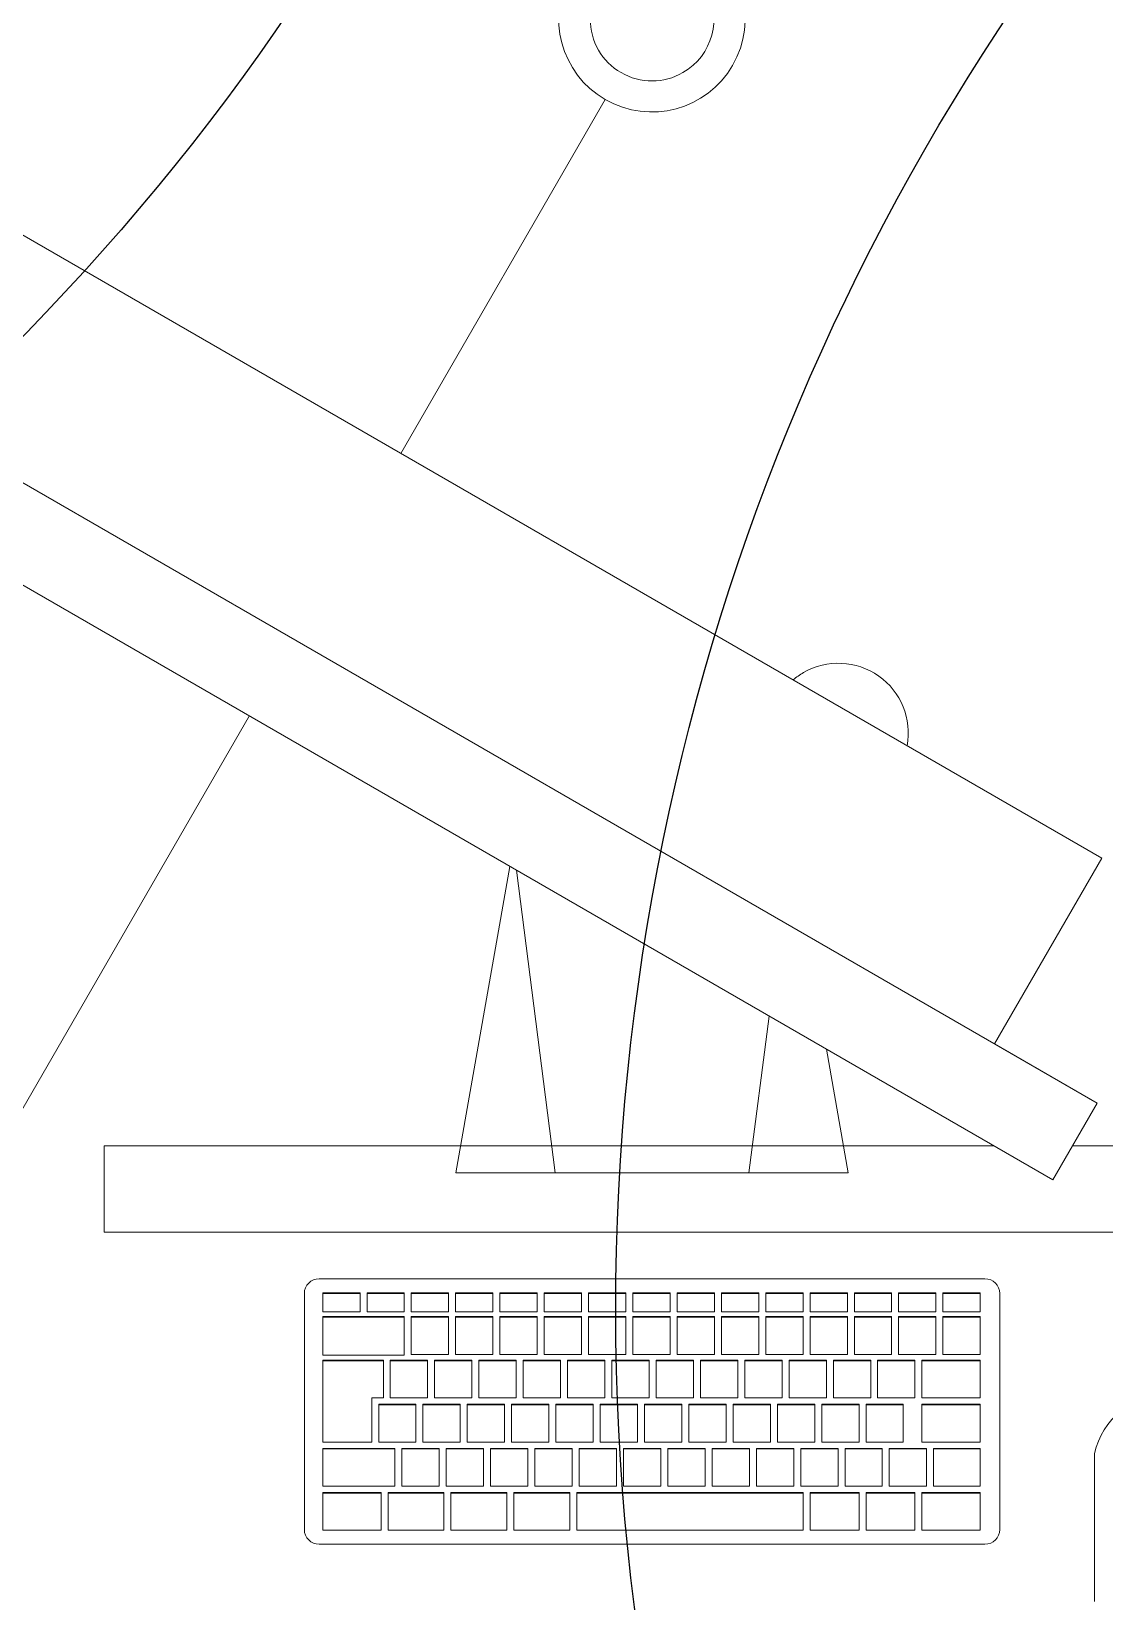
# Model space of a CAD drawing. Header units: millimetres. Extents: x 155920 to 295199, y -4084 to 97293.
# Drawn here: x 164915 to 165375, y 16807 to 17481 of the extents above; entities that cross this region are included whole.
import ezdxf

# ---------------------------------------------------------------- set-up
doc = ezdxf.new("R2010")
doc.units = ezdxf.units.MM
doc.header["$MEASUREMENT"] = 0
for name, color, linetype, lineweight in [('A-GENM', 8, 'CONTINUOUS', 9), ('E-ELEC-EQPM', 8, 'CONTINUOUS', 9), ('I-FURN', 8, 'CONTINUOUS', 9)]:
    doc.layers.add(name, color=color, linetype=linetype, lineweight=lineweight)
doc.layers.add('Social Distancing', color=7, linetype='CONTINUOUS')

msp = doc.modelspace()

# ---------------------------------------------------------------- linework, layer by layer
at = {"layer": 'A-GENM'}
for p, q in [((165038.24, 16945.84), (165323.77, 16945.84)), ((165031.89, 16838.32), (165031.89, 16939.49)), ((165039.77, 16939.85), (165055.77, 16939.85)), ((165039.77, 16939.58), (165039.77, 16939.85)), ((165055.77, 16939.58), (165039.77, 16939.58)), ((165039.77, 16939.58), (165039.77, 16931.59)), ((165055.77, 16939.58), (165055.77, 16939.85)), ((165055.77, 16931.59), (165055.77, 16939.58)), ((165058.77, 16939.85), (165074.77, 16939.85)), ((165058.77, 16939.58), (165058.77, 16939.85)), ((165074.77, 16939.58), (165058.77, 16939.58)), ((165058.77, 16939.58), (165058.77, 16931.59)), ((165074.77, 16939.58), (165074.77, 16939.85)), ((165074.77, 16931.59), (165074.77, 16939.58)), ((165077.77, 16939.85), (165093.77, 16939.85)), ((165077.77, 16939.58), (165077.77, 16939.85)), ((165093.77, 16939.58), (165077.77, 16939.58)), ((165077.77, 16939.58), (165077.77, 16931.59)), ((165093.77, 16939.58), (165093.77, 16939.85)), ((165093.77, 16931.59), (165093.77, 16939.58)), ((165096.77, 16939.85), (165112.77, 16939.85)), ((165096.77, 16939.58), (165096.77, 16939.85)), ((165112.77, 16939.58), (165096.77, 16939.58)), ((165096.77, 16939.58), (165096.77, 16931.59)), ((165112.77, 16939.58), (165112.77, 16939.85)), ((165112.77, 16931.59), (165112.77, 16939.58)), ((165115.77, 16939.85), (165131.77, 16939.85)), ((165115.77, 16939.58), (165115.77, 16939.85)), ((165131.77, 16939.58), (165115.77, 16939.58)), ((165115.77, 16939.58), (165115.77, 16931.59)), ((165131.77, 16939.58), (165131.77, 16939.85)), ((165131.77, 16931.59), (165131.77, 16939.58)), ((165134.77, 16939.85), (165150.77, 16939.85)), ((165134.77, 16939.58), (165134.77, 16939.85)), ((165150.77, 16939.58), (165134.77, 16939.58)), ((165134.77, 16939.58), (165134.77, 16931.59)), ((165150.77, 16939.58), (165150.77, 16939.85)), ((165150.77, 16931.59), (165150.77, 16939.58)), ((165153.77, 16939.85), (165169.77, 16939.85)), ((165153.77, 16939.58), (165153.77, 16939.85)), ((165169.77, 16939.58), (165153.77, 16939.58)), ((165153.77, 16939.58), (165153.77, 16931.59)), ((165169.77, 16939.58), (165169.77, 16939.85)), ((165169.77, 16931.59), (165169.77, 16939.58)), ((165172.77, 16939.85), (165188.77, 16939.85)), ((165172.77, 16939.58), (165172.77, 16939.85)), ((165188.77, 16939.58), (165172.77, 16939.58)), ((165172.77, 16939.58), (165172.77, 16931.59)), ((165188.77, 16939.58), (165188.77, 16939.85)), ((165188.77, 16931.59), (165188.77, 16939.58)), ((165191.77, 16939.85), (165207.77, 16939.85)), ((165191.77, 16939.58), (165191.77, 16939.85)), ((165207.77, 16939.58), (165191.77, 16939.58)), ((165191.77, 16939.58), (165191.77, 16931.59)), ((165207.77, 16939.58), (165207.77, 16939.85)), ((165207.77, 16931.59), (165207.77, 16939.58)), ((165210.77, 16939.85), (165226.77, 16939.85)), ((165210.77, 16939.58), (165210.77, 16939.85)), ((165226.77, 16939.58), (165210.77, 16939.58)), ((165210.77, 16939.58), (165210.77, 16931.59)), ((165226.77, 16939.58), (165226.77, 16939.85)), ((165226.77, 16931.59), (165226.77, 16939.58)), ((165229.77, 16939.85), (165245.77, 16939.85)), ((165229.77, 16939.58), (165229.77, 16939.85)), ((165245.77, 16939.58), (165229.77, 16939.58)), ((165229.77, 16939.58), (165229.77, 16931.59)), ((165245.77, 16939.58), (165245.77, 16939.85)), ((165245.77, 16931.59), (165245.77, 16939.58)), ((165248.77, 16939.85), (165264.77, 16939.85)), ((165248.77, 16939.58), (165248.77, 16939.85)), ((165264.77, 16939.58), (165248.77, 16939.58)), ((165248.77, 16939.58), (165248.77, 16931.59)), ((165264.77, 16939.58), (165264.77, 16939.85)), ((165264.77, 16931.59), (165264.77, 16939.58)), ((165267.77, 16939.85), (165283.77, 16939.85)), ((165267.77, 16939.58), (165267.77, 16939.85)), ((165283.77, 16939.58), (165267.77, 16939.58)), ((165267.77, 16939.58), (165267.77, 16931.59)), ((165283.77, 16939.58), (165283.77, 16939.85)), ((165283.77, 16931.59), (165283.77, 16939.58)), ((165286.77, 16939.85), (165302.77, 16939.85)), ((165286.77, 16939.58), (165286.77, 16939.85)), ((165302.77, 16939.58), (165286.77, 16939.58)), ((165286.77, 16939.58), (165286.77, 16931.59)), ((165302.77, 16939.58), (165302.77, 16939.85)), ((165302.77, 16931.59), (165302.77, 16939.58)), ((165305.77, 16939.85), (165321.77, 16939.85)), ((165305.77, 16939.58), (165305.77, 16939.85)), ((165321.77, 16939.58), (165305.77, 16939.58)), ((165305.77, 16939.58), (165305.77, 16931.59)), ((165321.77, 16939.58), (165321.77, 16939.85)), ((165321.77, 16931.59), (165321.77, 16939.58)), ((165330.12, 16939.49), (165330.12, 16838.32)), ((165039.77, 16931.59), (165055.77, 16931.59)), ((165058.77, 16931.59), (165074.77, 16931.59)), ((165077.77, 16931.59), (165093.77, 16931.59)), ((165096.77, 16931.59), (165112.77, 16931.59)), ((165115.77, 16931.59), (165131.77, 16931.59)), ((165134.77, 16931.59), (165150.77, 16931.59)), ((165153.77, 16931.59), (165169.77, 16931.59)), ((165172.77, 16931.59), (165188.77, 16931.59)), ((165191.77, 16931.59), (165207.77, 16931.59)), ((165210.77, 16931.59), (165226.77, 16931.59)), ((165229.77, 16931.59), (165245.77, 16931.59)), ((165248.77, 16931.59), (165264.77, 16931.59)), ((165267.77, 16931.59), (165283.77, 16931.59)), ((165286.77, 16931.59), (165302.77, 16931.59)), ((165305.77, 16931.59), (165321.77, 16931.59)), ((165039.77, 16929.61), (165074.77, 16929.61)), ((165039.77, 16929.34), (165039.77, 16929.61)), ((165074.77, 16929.34), (165039.77, 16929.34)), ((165039.77, 16929.34), (165039.77, 16913.1)), ((165074.77, 16929.34), (165074.77, 16929.61)), ((165074.77, 16913.1), (165074.77, 16929.34)), ((165077.77, 16929.61), (165093.77, 16929.61)), ((165077.77, 16929.34), (165077.77, 16929.61)), ((165093.77, 16929.34), (165077.77, 16929.34)), ((165077.77, 16929.34), (165077.77, 16913.38)), ((165093.77, 16929.34), (165093.77, 16929.61)), ((165093.77, 16913.38), (165093.77, 16929.34)), ((165096.77, 16929.61), (165112.77, 16929.61)), ((165096.77, 16929.34), (165096.77, 16929.61)), ((165112.77, 16929.34), (165096.77, 16929.34)), ((165096.77, 16929.34), (165096.77, 16913.38)), ((165112.77, 16929.34), (165112.77, 16929.61)), ((165112.77, 16913.38), (165112.77, 16929.34)), ((165115.77, 16929.61), (165131.77, 16929.61)), ((165115.77, 16929.34), (165115.77, 16929.61)), ((165131.77, 16929.34), (165115.77, 16929.34)), ((165115.77, 16929.34), (165115.77, 16913.38)), ((165131.77, 16929.34), (165131.77, 16929.61)), ((165131.77, 16913.38), (165131.77, 16929.34)), ((165134.77, 16929.61), (165150.77, 16929.61)), ((165134.77, 16929.34), (165134.77, 16929.61)), ((165150.77, 16929.34), (165134.77, 16929.34)), ((165134.77, 16929.34), (165134.77, 16913.38)), ((165150.77, 16929.34), (165150.77, 16929.61)), ((165150.77, 16913.38), (165150.77, 16929.34)), ((165153.77, 16929.61), (165169.77, 16929.61)), ((165153.77, 16929.34), (165153.77, 16929.61)), ((165169.77, 16929.34), (165153.77, 16929.34)), ((165153.77, 16929.34), (165153.77, 16913.38)), ((165169.77, 16929.34), (165169.77, 16929.61)), ((165169.77, 16913.38), (165169.77, 16929.34)), ((165172.77, 16929.61), (165188.77, 16929.61)), ((165172.77, 16929.34), (165172.77, 16929.61)), ((165188.77, 16929.34), (165172.77, 16929.34)), ((165172.77, 16929.34), (165172.77, 16913.38)), ((165188.77, 16929.34), (165188.77, 16929.61)), ((165188.77, 16913.38), (165188.77, 16929.34)), ((165191.77, 16929.61), (165207.77, 16929.61)), ((165191.77, 16929.34), (165191.77, 16929.61)), ((165207.77, 16929.34), (165191.77, 16929.34)), ((165191.77, 16929.34), (165191.77, 16913.38)), ((165207.77, 16929.34), (165207.77, 16929.61)), ((165207.77, 16913.38), (165207.77, 16929.34)), ((165210.77, 16929.61), (165226.77, 16929.61)), ((165210.77, 16929.34), (165210.77, 16929.61)), ((165226.77, 16929.34), (165210.77, 16929.34)), ((165210.77, 16929.34), (165210.77, 16913.38)), ((165226.77, 16929.34), (165226.77, 16929.61)), ((165226.77, 16913.38), (165226.77, 16929.34)), ((165229.77, 16929.61), (165245.77, 16929.61)), ((165229.77, 16929.34), (165229.77, 16929.61)), ((165245.77, 16929.34), (165229.77, 16929.34)), ((165229.77, 16929.34), (165229.77, 16913.38)), ((165245.77, 16929.34), (165245.77, 16929.61)), ((165245.77, 16913.38), (165245.77, 16929.34)), ((165248.77, 16929.61), (165264.77, 16929.61)), ((165248.77, 16929.34), (165248.77, 16929.61)), ((165264.77, 16929.34), (165248.77, 16929.34)), ((165248.77, 16929.34), (165248.77, 16913.38)), ((165264.77, 16929.34), (165264.77, 16929.61)), ((165264.77, 16913.38), (165264.77, 16929.34)), ((165267.77, 16929.61), (165283.77, 16929.61)), ((165267.77, 16929.34), (165267.77, 16929.61)), ((165283.77, 16929.34), (165267.77, 16929.34)), ((165267.77, 16929.34), (165267.77, 16913.38)), ((165283.77, 16929.34), (165283.77, 16929.61)), ((165283.77, 16913.38), (165283.77, 16929.34)), ((165286.77, 16929.61), (165302.77, 16929.61)), ((165286.77, 16929.34), (165286.77, 16929.61)), ((165302.77, 16929.34), (165286.77, 16929.34)), ((165286.77, 16929.34), (165286.77, 16913.38)), ((165302.77, 16929.34), (165302.77, 16929.61)), ((165302.77, 16913.38), (165302.77, 16929.34)), ((165305.77, 16929.61), (165321.77, 16929.61)), ((165305.77, 16929.34), (165305.77, 16929.61)), ((165321.77, 16929.34), (165305.77, 16929.34)), ((165305.77, 16929.34), (165305.77, 16913.38)), ((165321.77, 16929.34), (165321.77, 16929.61)), ((165321.77, 16913.38), (165321.77, 16929.34)), ((165039.77, 16913.1), (165074.77, 16913.1)), ((165039.77, 16910.96), (165065.77, 16910.96)), ((165039.77, 16910.69), (165039.77, 16910.96)), ((165065.77, 16910.69), (165039.77, 16910.69)), ((165039.77, 16910.69), (165039.77, 16875.8)), ((165065.77, 16910.69), (165065.77, 16910.96)), ((165065.77, 16894.73), (165065.77, 16910.69)), ((165068.77, 16910.96), (165084.77, 16910.96)), ((165068.77, 16910.69), (165068.77, 16910.96)), ((165084.77, 16910.69), (165068.77, 16910.69)), ((165068.77, 16910.69), (165068.77, 16894.73)), ((165077.77, 16913.38), (165093.77, 16913.38)), ((165084.77, 16910.69), (165084.77, 16910.96)), ((165084.77, 16894.73), (165084.77, 16910.69)), ((165087.77, 16910.96), (165103.77, 16910.96)), ((165087.77, 16910.69), (165087.77, 16910.96)), ((165103.77, 16910.69), (165087.77, 16910.69)), ((165087.77, 16910.69), (165087.77, 16894.73)), ((165096.77, 16913.38), (165112.77, 16913.38)), ((165103.77, 16910.69), (165103.77, 16910.96)), ((165103.77, 16894.73), (165103.77, 16910.69)), ((165106.77, 16910.96), (165122.77, 16910.96)), ((165106.77, 16910.69), (165106.77, 16910.96)), ((165122.77, 16910.69), (165106.77, 16910.69)), ((165106.77, 16910.69), (165106.77, 16894.73)), ((165115.77, 16913.38), (165131.77, 16913.38)), ((165122.77, 16910.69), (165122.77, 16910.96)), ((165122.77, 16894.73), (165122.77, 16910.69)), ((165125.77, 16910.96), (165141.77, 16910.96)), ((165125.77, 16910.69), (165125.77, 16910.96)), ((165141.77, 16910.69), (165125.77, 16910.69)), ((165125.77, 16910.69), (165125.77, 16894.73)), ((165134.77, 16913.38), (165150.77, 16913.38)), ((165141.77, 16910.69), (165141.77, 16910.96)), ((165141.77, 16894.73), (165141.77, 16910.69)), ((165144.77, 16910.96), (165160.77, 16910.96)), ((165144.77, 16910.69), (165144.77, 16910.96)), ((165160.77, 16910.69), (165144.77, 16910.69)), ((165144.77, 16910.69), (165144.77, 16894.73)), ((165153.77, 16913.38), (165169.77, 16913.38)), ((165160.77, 16910.69), (165160.77, 16910.96)), ((165160.77, 16894.73), (165160.77, 16910.69)), ((165163.77, 16910.96), (165179.77, 16910.96)), ((165163.77, 16910.69), (165163.77, 16910.96)), ((165179.77, 16910.69), (165163.77, 16910.69)), ((165163.77, 16910.69), (165163.77, 16894.73)), ((165172.77, 16913.38), (165188.77, 16913.38)), ((165179.77, 16910.69), (165179.77, 16910.96)), ((165179.77, 16894.73), (165179.77, 16910.69)), ((165182.77, 16910.96), (165198.77, 16910.96)), ((165182.77, 16910.69), (165182.77, 16910.96)), ((165198.77, 16910.69), (165182.77, 16910.69)), ((165182.77, 16910.69), (165182.77, 16894.73)), ((165191.77, 16913.38), (165207.77, 16913.38)), ((165198.77, 16910.69), (165198.77, 16910.96)), ((165198.77, 16894.73), (165198.77, 16910.69)), ((165201.77, 16910.96), (165217.77, 16910.96)), ((165201.77, 16910.69), (165201.77, 16910.96)), ((165217.77, 16910.69), (165201.77, 16910.69)), ((165201.77, 16910.69), (165201.77, 16894.73)), ((165210.77, 16913.38), (165226.77, 16913.38)), ((165217.77, 16910.69), (165217.77, 16910.96)), ((165217.77, 16894.73), (165217.77, 16910.69)), ((165220.77, 16910.96), (165236.77, 16910.96)), ((165220.77, 16910.69), (165220.77, 16910.96)), ((165236.77, 16910.69), (165220.77, 16910.69)), ((165220.77, 16910.69), (165220.77, 16894.73)), ((165229.77, 16913.38), (165245.77, 16913.38)), ((165236.77, 16910.69), (165236.77, 16910.96)), ((165236.77, 16894.73), (165236.77, 16910.69)), ((165239.77, 16910.96), (165255.77, 16910.96)), ((165239.77, 16910.69), (165239.77, 16910.96)), ((165255.77, 16910.69), (165239.77, 16910.69)), ((165239.77, 16910.69), (165239.77, 16894.73)), ((165248.77, 16913.38), (165264.77, 16913.38)), ((165255.77, 16910.69), (165255.77, 16910.96)), ((165255.77, 16894.73), (165255.77, 16910.69)), ((165258.77, 16910.96), (165274.77, 16910.96)), ((165258.77, 16910.69), (165258.77, 16910.96)), ((165274.77, 16910.69), (165258.77, 16910.69)), ((165258.77, 16910.69), (165258.77, 16894.73)), ((165267.77, 16913.38), (165283.77, 16913.38)), ((165274.77, 16910.69), (165274.77, 16910.96)), ((165274.77, 16894.73), (165274.77, 16910.69)), ((165277.77, 16910.96), (165293.77, 16910.96)), ((165277.77, 16910.69), (165277.77, 16910.96)), ((165293.77, 16910.69), (165277.77, 16910.69)), ((165277.77, 16910.69), (165277.77, 16894.73)), ((165286.77, 16913.38), (165302.77, 16913.38)), ((165293.77, 16910.69), (165293.77, 16910.96)), ((165293.77, 16894.73), (165293.77, 16910.69)), ((165296.77, 16910.96), (165321.77, 16910.96)), ((165296.77, 16910.69), (165296.77, 16910.96)), ((165321.77, 16910.69), (165296.77, 16910.69)), ((165296.77, 16910.69), (165296.77, 16894.75)), ((165305.77, 16913.38), (165321.77, 16913.38)), ((165321.77, 16910.69), (165321.77, 16910.96)), ((165321.77, 16894.75), (165321.77, 16910.69)), ((165060.77, 16875.8), (165060.77, 16894.73)), ((165060.77, 16894.73), (165065.77, 16894.73)), ((165063.77, 16892.04), (165079.77, 16892.04)), ((165063.77, 16891.76), (165063.77, 16892.04)), ((165079.77, 16891.76), (165063.77, 16891.76)), ((165063.77, 16891.76), (165063.77, 16875.8)), ((165068.77, 16894.73), (165084.77, 16894.73)), ((165079.77, 16891.76), (165079.77, 16892.04)), ((165079.77, 16875.8), (165079.77, 16891.76)), ((165082.77, 16892.04), (165098.77, 16892.04)), ((165082.77, 16891.76), (165082.77, 16892.04)), ((165098.77, 16891.76), (165082.77, 16891.76)), ((165082.77, 16891.76), (165082.77, 16875.8)), ((165087.77, 16894.73), (165103.77, 16894.73)), ((165098.77, 16891.76), (165098.77, 16892.04)), ((165098.77, 16875.8), (165098.77, 16891.76)), ((165101.77, 16892.04), (165117.77, 16892.04)), ((165101.77, 16891.76), (165101.77, 16892.04)), ((165117.77, 16891.76), (165101.77, 16891.76)), ((165101.77, 16891.76), (165101.77, 16875.8)), ((165106.77, 16894.73), (165122.77, 16894.73)), ((165117.77, 16891.76), (165117.77, 16892.04)), ((165117.77, 16875.8), (165117.77, 16891.76)), ((165120.77, 16892.04), (165136.77, 16892.04)), ((165120.77, 16891.76), (165120.77, 16892.04)), ((165136.77, 16891.76), (165120.77, 16891.76)), ((165120.77, 16891.76), (165120.77, 16875.8)), ((165125.77, 16894.73), (165141.77, 16894.73)), ((165136.77, 16891.76), (165136.77, 16892.04)), ((165136.77, 16875.8), (165136.77, 16891.76)), ((165139.77, 16892.04), (165155.77, 16892.04)), ((165139.77, 16891.76), (165139.77, 16892.04)), ((165155.77, 16891.76), (165139.77, 16891.76)), ((165139.77, 16891.76), (165139.77, 16875.8)), ((165144.77, 16894.73), (165160.77, 16894.73)), ((165155.77, 16891.76), (165155.77, 16892.04)), ((165155.77, 16875.8), (165155.77, 16891.76)), ((165158.77, 16892.04), (165174.77, 16892.04)), ((165158.77, 16891.76), (165158.77, 16892.04)), ((165174.77, 16891.76), (165158.77, 16891.76)), ((165158.77, 16891.76), (165158.77, 16875.8)), ((165163.77, 16894.73), (165179.77, 16894.73)), ((165174.77, 16891.76), (165174.77, 16892.04)), ((165174.77, 16875.8), (165174.77, 16891.76)), ((165177.77, 16892.04), (165193.77, 16892.04)), ((165177.77, 16891.76), (165177.77, 16892.04)), ((165193.77, 16891.76), (165177.77, 16891.76)), ((165177.77, 16891.76), (165177.77, 16875.8)), ((165182.77, 16894.73), (165198.77, 16894.73)), ((165193.77, 16891.76), (165193.77, 16892.04)), ((165193.77, 16875.8), (165193.77, 16891.76)), ((165196.77, 16892.04), (165212.77, 16892.04)), ((165196.77, 16891.76), (165196.77, 16892.04)), ((165212.77, 16891.76), (165196.77, 16891.76)), ((165196.77, 16891.76), (165196.77, 16875.8)), ((165201.77, 16894.73), (165217.77, 16894.73)), ((165212.77, 16891.76), (165212.77, 16892.04)), ((165212.77, 16875.8), (165212.77, 16891.76)), ((165215.77, 16892.04), (165231.77, 16892.04)), ((165215.77, 16891.76), (165215.77, 16892.04)), ((165231.77, 16891.76), (165215.77, 16891.76)), ((165215.77, 16891.76), (165215.77, 16875.8)), ((165220.77, 16894.73), (165236.77, 16894.73)), ((165231.77, 16891.76), (165231.77, 16892.04)), ((165231.77, 16875.8), (165231.77, 16891.76)), ((165234.77, 16892.04), (165250.77, 16892.04)), ((165234.77, 16891.76), (165234.77, 16892.04)), ((165250.77, 16891.76), (165234.77, 16891.76)), ((165234.77, 16891.76), (165234.77, 16875.8)), ((165239.77, 16894.73), (165255.77, 16894.73)), ((165250.77, 16891.76), (165250.77, 16892.04)), ((165250.77, 16875.8), (165250.77, 16891.76)), ((165253.77, 16892.04), (165269.77, 16892.04)), ((165253.77, 16891.76), (165253.77, 16892.04)), ((165269.77, 16891.76), (165253.77, 16891.76)), ((165253.77, 16891.76), (165253.77, 16875.8)), ((165258.77, 16894.73), (165274.77, 16894.73)), ((165269.77, 16891.76), (165269.77, 16892.04)), ((165269.77, 16875.8), (165269.77, 16891.76)), ((165272.77, 16892.04), (165288.77, 16892.04)), ((165272.77, 16891.76), (165272.77, 16892.04)), ((165288.77, 16891.76), (165272.77, 16891.76)), ((165272.77, 16891.76), (165272.77, 16875.8)), ((165277.77, 16894.73), (165293.77, 16894.73)), ((165288.77, 16891.76), (165288.77, 16892.04)), ((165288.77, 16875.8), (165288.77, 16891.76)), ((165296.77, 16894.75), (165321.77, 16894.75)), ((165296.77, 16892.04), (165321.77, 16892.04)), ((165296.77, 16891.76), (165296.77, 16892.04)), ((165321.77, 16891.76), (165296.77, 16891.76)), ((165296.77, 16891.76), (165296.77, 16875.82)), ((165321.77, 16891.76), (165321.77, 16892.04)), ((165321.77, 16875.82), (165321.77, 16891.76)), ((165039.77, 16875.8), (165060.77, 16875.8)), ((165039.77, 16873.11), (165070.77, 16873.11)), ((165039.77, 16872.83), (165039.77, 16873.11)), ((165070.77, 16872.83), (165039.77, 16872.83)), ((165039.77, 16872.83), (165039.77, 16856.87)), ((165063.77, 16875.8), (165079.77, 16875.8)), ((165070.77, 16872.83), (165070.77, 16873.11)), ((165070.77, 16856.87), (165070.77, 16872.83)), ((165073.77, 16873.11), (165089.77, 16873.11)), ((165073.77, 16872.83), (165073.77, 16873.11)), ((165089.77, 16872.83), (165073.77, 16872.83)), ((165073.77, 16872.83), (165073.77, 16856.87)), ((165082.77, 16875.8), (165098.77, 16875.8)), ((165089.77, 16872.83), (165089.77, 16873.11)), ((165089.77, 16856.87), (165089.77, 16872.83)), ((165092.77, 16873.11), (165108.77, 16873.11)), ((165092.77, 16872.83), (165092.77, 16873.11)), ((165108.77, 16872.83), (165092.77, 16872.83)), ((165092.77, 16872.83), (165092.77, 16856.87)), ((165101.77, 16875.8), (165117.77, 16875.8)), ((165108.77, 16872.83), (165108.77, 16873.11)), ((165108.77, 16856.87), (165108.77, 16872.83)), ((165111.77, 16873.11), (165127.77, 16873.11)), ((165111.77, 16872.83), (165111.77, 16873.11)), ((165127.77, 16872.83), (165111.77, 16872.83)), ((165111.77, 16872.83), (165111.77, 16856.87)), ((165120.77, 16875.8), (165136.77, 16875.8)), ((165127.77, 16872.83), (165127.77, 16873.11)), ((165127.77, 16856.87), (165127.77, 16872.83)), ((165130.77, 16873.11), (165146.77, 16873.11)), ((165130.77, 16872.83), (165130.77, 16873.11)), ((165146.77, 16872.83), (165130.77, 16872.83)), ((165130.77, 16872.83), (165130.77, 16856.87)), ((165139.77, 16875.8), (165155.77, 16875.8)), ((165146.77, 16872.83), (165146.77, 16873.11)), ((165146.77, 16856.87), (165146.77, 16872.83)), ((165149.77, 16873.11), (165165.77, 16873.11)), ((165149.77, 16872.83), (165149.77, 16873.11)), ((165165.77, 16872.83), (165149.77, 16872.83)), ((165149.77, 16872.83), (165149.77, 16856.87)), ((165158.77, 16875.8), (165174.77, 16875.8)), ((165165.77, 16872.83), (165165.77, 16873.11)), ((165165.77, 16856.87), (165165.77, 16872.83)), ((165168.77, 16873.11), (165184.77, 16873.11)), ((165168.77, 16872.83), (165168.77, 16873.11)), ((165184.77, 16872.83), (165168.77, 16872.83)), ((165168.77, 16872.83), (165168.77, 16856.87)), ((165177.77, 16875.8), (165193.77, 16875.8)), ((165184.77, 16872.83), (165184.77, 16873.11)), ((165184.77, 16856.87), (165184.77, 16872.83)), ((165187.77, 16873.11), (165203.77, 16873.11)), ((165187.77, 16872.83), (165187.77, 16873.11)), ((165203.77, 16872.83), (165187.77, 16872.83)), ((165187.77, 16872.83), (165187.77, 16856.87)), ((165196.77, 16875.8), (165212.77, 16875.8)), ((165203.77, 16872.83), (165203.77, 16873.11)), ((165203.77, 16856.87), (165203.77, 16872.83)), ((165206.77, 16873.11), (165222.77, 16873.11)), ((165206.77, 16872.83), (165206.77, 16873.11)), ((165222.77, 16872.83), (165206.77, 16872.83)), ((165206.77, 16872.83), (165206.77, 16856.87)), ((165215.77, 16875.8), (165231.77, 16875.8)), ((165222.77, 16872.83), (165222.77, 16873.11)), ((165222.77, 16856.87), (165222.77, 16872.83)), ((165225.77, 16873.11), (165241.77, 16873.11)), ((165225.77, 16872.83), (165225.77, 16873.11)), ((165241.77, 16872.83), (165225.77, 16872.83)), ((165225.77, 16872.83), (165225.77, 16856.87)), ((165234.77, 16875.8), (165250.77, 16875.8)), ((165241.77, 16872.83), (165241.77, 16873.11)), ((165241.77, 16856.87), (165241.77, 16872.83)), ((165244.77, 16873.11), (165260.77, 16873.11)), ((165244.77, 16872.83), (165244.77, 16873.11)), ((165260.77, 16872.83), (165244.77, 16872.83)), ((165244.77, 16872.83), (165244.77, 16856.87)), ((165253.77, 16875.8), (165269.77, 16875.8)), ((165260.77, 16872.83), (165260.77, 16873.11)), ((165260.77, 16856.87), (165260.77, 16872.83)), ((165263.77, 16873.11), (165279.77, 16873.11)), ((165263.77, 16872.83), (165263.77, 16873.11)), ((165279.77, 16872.83), (165263.77, 16872.83)), ((165263.77, 16872.83), (165263.77, 16856.87)), ((165272.77, 16875.8), (165288.77, 16875.8)), ((165279.77, 16872.83), (165279.77, 16873.11)), ((165279.77, 16856.87), (165279.77, 16872.83)), ((165282.77, 16873.11), (165298.77, 16873.11)), ((165282.77, 16872.83), (165282.77, 16873.11)), ((165298.77, 16872.83), (165282.77, 16872.83)), ((165282.77, 16872.83), (165282.77, 16856.87)), ((165296.77, 16875.82), (165321.77, 16875.82)), ((165298.77, 16872.83), (165298.77, 16873.11)), ((165298.77, 16856.87), (165298.77, 16872.83)), ((165301.77, 16873.11), (165321.77, 16873.11)), ((165301.77, 16872.83), (165301.77, 16873.11)), ((165321.77, 16872.83), (165301.77, 16872.83)), ((165301.77, 16872.83), (165301.77, 16856.89)), ((165321.77, 16872.83), (165321.77, 16873.11)), ((165321.77, 16856.89), (165321.77, 16872.83)), ((165370.74, 16870.88), (165370.74, 16807.38)), ((165039.77, 16856.87), (165070.77, 16856.87)), ((165073.77, 16856.87), (165089.77, 16856.87)), ((165092.77, 16856.87), (165108.77, 16856.87)), ((165111.77, 16856.87), (165127.77, 16856.87)), ((165130.77, 16856.87), (165146.77, 16856.87)), ((165149.77, 16856.87), (165165.77, 16856.87)), ((165168.77, 16856.87), (165184.77, 16856.87)), ((165187.77, 16856.87), (165203.77, 16856.87)), ((165206.77, 16856.87), (165222.77, 16856.87)), ((165225.77, 16856.87), (165241.77, 16856.87)), ((165244.77, 16856.87), (165260.77, 16856.87)), ((165263.77, 16856.87), (165279.77, 16856.87)), ((165282.77, 16856.87), (165298.77, 16856.87)), ((165301.77, 16856.89), (165321.77, 16856.89)), ((165039.77, 16854.18), (165064.77, 16854.18)), ((165039.77, 16853.9), (165039.77, 16854.18)), ((165064.77, 16853.9), (165039.77, 16853.9)), ((165039.77, 16853.9), (165039.77, 16837.96)), ((165064.77, 16853.9), (165064.77, 16854.18)), ((165064.77, 16837.96), (165064.77, 16853.9)), ((165067.77, 16854.18), (165091.77, 16854.18)), ((165067.77, 16853.9), (165067.77, 16854.18)), ((165091.77, 16853.9), (165067.77, 16853.9)), ((165067.77, 16853.9), (165067.77, 16837.96)), ((165091.77, 16853.9), (165091.77, 16854.18)), ((165091.77, 16837.96), (165091.77, 16853.9)), ((165094.77, 16854.18), (165118.77, 16854.18)), ((165094.77, 16853.9), (165094.77, 16854.18)), ((165118.77, 16853.9), (165094.77, 16853.9)), ((165094.77, 16853.9), (165094.77, 16837.96)), ((165118.77, 16853.9), (165118.77, 16854.18)), ((165118.77, 16837.96), (165118.77, 16853.9)), ((165121.77, 16854.18), (165145.77, 16854.18)), ((165121.77, 16853.9), (165121.77, 16854.18)), ((165145.77, 16853.9), (165121.77, 16853.9)), ((165121.77, 16853.9), (165121.77, 16837.96)), ((165145.77, 16853.9), (165145.77, 16854.18)), ((165145.77, 16837.96), (165145.77, 16853.9)), ((165148.77, 16854.18), (165245.77, 16854.18)), ((165148.77, 16853.9), (165148.77, 16854.18)), ((165245.77, 16853.9), (165148.77, 16853.9)), ((165148.77, 16853.9), (165148.77, 16837.96)), ((165245.77, 16853.9), (165245.77, 16854.18)), ((165245.77, 16837.96), (165245.77, 16853.9)), ((165248.77, 16854.18), (165269.77, 16854.18)), ((165248.77, 16853.9), (165248.77, 16854.18)), ((165269.77, 16853.9), (165248.77, 16853.9)), ((165248.77, 16853.9), (165248.77, 16837.96)), ((165269.77, 16853.9), (165269.77, 16854.18)), ((165269.77, 16837.96), (165269.77, 16853.9)), ((165272.77, 16854.18), (165293.77, 16854.18)), ((165272.77, 16853.9), (165272.77, 16854.18)), ((165293.77, 16853.9), (165272.77, 16853.9)), ((165272.77, 16853.9), (165272.77, 16837.96)), ((165293.77, 16853.9), (165293.77, 16854.18)), ((165293.77, 16837.96), (165293.77, 16853.9)), ((165296.77, 16854.18), (165321.77, 16854.18)), ((165296.77, 16853.9), (165296.77, 16854.18)), ((165321.77, 16853.9), (165296.77, 16853.9)), ((165296.77, 16853.9), (165296.77, 16837.96)), ((165321.77, 16853.9), (165321.77, 16854.18)), ((165321.77, 16837.96), (165321.77, 16853.9)), ((165039.77, 16837.96), (165064.77, 16837.96)), ((165067.77, 16837.96), (165091.77, 16837.96)), ((165094.77, 16837.96), (165118.77, 16837.96)), ((165121.77, 16837.96), (165145.77, 16837.96)), ((165148.77, 16837.96), (165245.77, 16837.96)), ((165248.77, 16837.96), (165269.77, 16837.96)), ((165272.77, 16837.96), (165293.77, 16837.96)), ((165296.77, 16837.96), (165321.77, 16837.96)), ((165323.77, 16831.97), (165038.24, 16831.97))]:
    msp.add_line(p, q, dxfattribs=at)
for centre, radius, start, end in [((165038.24, 16939.49), 6.35, 90, 180), ((165323.77, 16939.49), 6.35, 0, 90), ((165402.49, 16863.74), 32.54, 12.68038, 167.31962), ((165038.24, 16838.32), 6.35, 180, 270), ((165323.77, 16838.32), 6.35, 270, 0)]:
    msp.add_arc(centre, radius, start, end, dxfattribs=at)
at = {"layer": 'E-ELEC-EQPM'}
for p, q in [((165373.87, 17126.21), (164769.04, 17475.41)), ((165373.87, 17126.21), (164769.04, 17475.41)), ((165371.92, 17021.22), (164679.1, 17421.22)), ((164660.05, 17388.23), (165352.87, 16988.23)), ((164660.05, 17388.23), (165352.87, 16988.23)), ((165327.92, 17046.62), (165373.87, 17126.21)), ((165327.92, 17046.62), (165373.87, 17126.21)), ((165371.92, 17021.22), (165327.92, 17046.62)), ((165352.87, 16988.23), (165371.92, 17021.22)), ((165352.87, 16988.23), (165371.92, 17021.22))]:
    msp.add_line(p, q, dxfattribs=at)
at = {"layer": 'I-FURN'}
for p, q in [((165073.27, 17299.76), (165160.93, 17451.6)), ((165160.93, 17451.6), (165073.27, 17299.76)), ((164605.96, 16490.3), (165008.28, 17187.17)), ((165008.28, 17187.17), (164605.96, 16490.3)), ((165120.06, 17122.64), (165096.85, 16991.24)), ((165139.44, 16991.24), (165122.84, 17121.03)), ((165222.58, 16991.24), (165231.18, 17058.48)), ((165265.16, 16991.24), (165255.82, 17044.26)), ((164946.06, 17002.92), (164946.06, 16965.84)), ((164946.06, 17002.92), (165327.41, 17002.92)), ((165361.35, 17002.92), (165415.96, 17002.92)), ((165096.85, 16991.24), (165265.16, 16991.24)), ((165415.96, 16965.84), (164946.06, 16965.84))]:
    msp.add_line(p, q, dxfattribs=at)
for centre, radius, start, end in [((165180.93, 17486.24), 40, 60.00141, 240.00141), ((165180.93, 17486.24), 40, 240.00141, 60.00141), ((165181.01, 17486.08), 26.51, 300, 120), ((165181.01, 17486.08), 26.51, 120, 300), ((165260.94, 17179.81), 30, 349.73187, 120), ((165260.94, 17179.81), 30, 120, 130.26813)]:
    msp.add_arc(centre, radius, start, end, dxfattribs=at)
at = {"layer": 'Social Distancing'}
for centre in [(164197.15, 18050.13), (164197.15, 18050.13), (166165.45, 16932.34), (166165.45, 16932.34)]:
    msp.add_circle(centre, 1000, dxfattribs=at)

doc.saveas('drawing.dxf')
